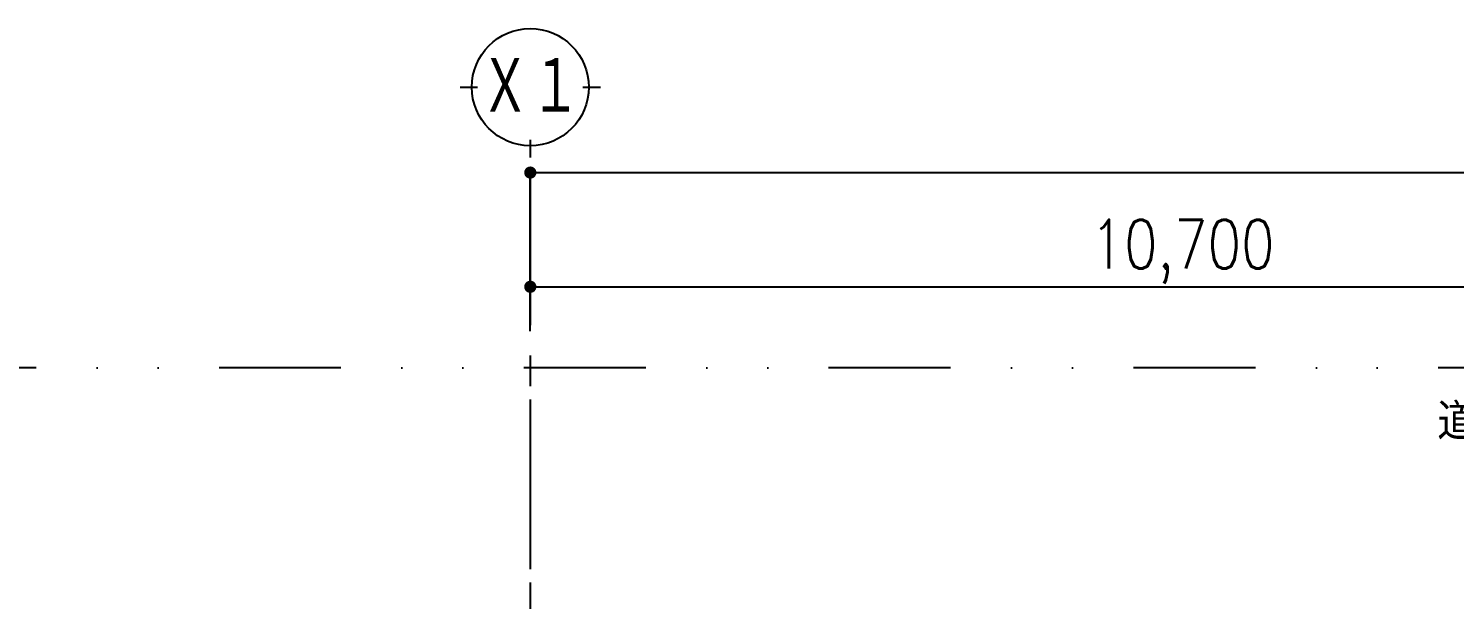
# Model space of a CAD drawing. Header units: millimetres. Extents: x 15495 to 166182, y -39946 to 18307.
# Drawn here: x 25925 to 37622, y -19578 to -14899 of the extents above; entities that cross this region are included whole.
import ezdxf
from ezdxf.enums import TextEntityAlignment as Align

# ---------------------------------------------------------------- set-up
doc = ezdxf.new("R2010")
doc.units = ezdxf.units.MM
doc.header["$LTSCALE"] = 1000
doc.linetypes.add('CENTER', pattern=[2, 1.25, -0.25, 0.25, -0.25])
doc.linetypes.add('DIVIDEX2', pattern=[2.5, 1, -0.5, 0, -0.5, 0, -0.5])
doc.layers.get('0').update_dxf_attribs({"linetype": 'CONTINUOUS'})
for name, color, linetype in [('1F-A_SITE-100', 1, 'DIVIDEX2'), ('1F-E_DIM-100', 3, 'CONTINUOUS'), ('1F-E_GRID-100', 1, 'CENTER'), ('1F-E_GRID-50', 1, 'CENTER'), ('1F-E_TEXT-100', 3, 'CONTINUOUS')]:
    doc.layers.add(name, color=color, linetype=linetype)
doc.styles.add('DIM', font='romans.shx', dxfattribs={"width": 0.8, "bigfont": 'bigfont.shx'})
doc.styles.get("Standard").update_dxf_attribs({"font": 'txt.shx', "bigfont": 'bigfont.shx'})
doc.dimstyles.new('DIM100_4_3', dxfattribs={"dimscale": 100, "dimtxt": 4, "dimasz": 1, "dimexe": 0, "dimexo": 1, "dimgap": 0.5, "dimtad": 1, "dimdec": 1, "dimdsep": 46, "dimlunit": 6, "dimtxsty": 'DIM', "dimblk1": 'DOT', "dimblk2": 'DOT', "dimsah": 1, "dimcen": 1, "dimclrd": 256, "dimclre": 256, "dimclrt": 256, "dimadec": 0, "dimazin": 0, "dimtfac": 1, "dimtdec": 1, "dimtix": 1, "dimtmove": 2, "dimatfit": 3, "dimldrblk": 'DOT', "dimfxl": 1, "dimtvp": 0.833333, "dimtolj": 1, "dimarcsym": 0})
doc.dimstyles.new('DIM100_5_3', dxfattribs={"dimscale": 100, "dimtxt": 5, "dimasz": 1, "dimexe": 0, "dimexo": 1, "dimgap": 0.5, "dimtad": 1, "dimdec": 1, "dimdsep": 46, "dimlunit": 6, "dimtxsty": 'DIM', "dimblk1": 'DOT', "dimblk2": 'DOT', "dimsah": 1, "dimcen": 1, "dimclrd": 256, "dimclre": 256, "dimclrt": 256, "dimadec": 0, "dimazin": 0, "dimtfac": 1, "dimtdec": 1, "dimtix": 1, "dimtmove": 2, "dimatfit": 3, "dimldrblk": 'DOT', "dimfxl": 1, "dimtvp": 0.833333, "dimtolj": 1, "dimarcsym": 0})

# ---------------------------------------------------------------- blocks, each defined once
blk = doc.blocks.new('DOT')
at = {"color": 0, "linetype": 'ByBlock'}
blk.add_line((-0.5, 0), (-1, 0), dxfattribs=at)
at = {"color": 0, "linetype": 'ByBlock', "const_width": 0.5}
blk.add_lwpolyline([(-0.25, 0, 1), (0.25, 0, 1)], format="xyb", close=True, dxfattribs=at)
blk = doc.blocks.new('*D922')
at = {"layer": '1F-E_DIM-100', "lineweight": -2}
for p, q in [((30041, -17379), (30041, -16079)), ((30141, -16079), (56341, -16079)), ((56441, -17379), (56441, -16079))]:
    blk.add_line(p, q, dxfattribs=at)
at = {"layer": '1F-E_DIM-100', "lineweight": -2, "xscale": 100, "yscale": 100, "zscale": 100, "rotation": 180}
blk.add_blockref('DOT', (30041, -16079), dxfattribs=at)
at = {"layer": '1F-E_DIM-100', "lineweight": -2, "xscale": 100, "yscale": 100, "zscale": 100}
blk.add_blockref('DOT', (56441, -16079), dxfattribs=at)
at = {"layer": '1F-E_DIM-100', "insert": (43241, -15731), "char_height": 500, "attachment_point": 5, "style": 'DIM'}
blk.add_mtext('\\A1;26,400', dxfattribs=at)
blk = doc.blocks.new('_DOT')
at = {"color": 0, "linetype": 'ByBlock'}
blk.add_line((-0.5, 0), (-1, 0), dxfattribs=at)
at = {"color": 0, "linetype": 'ByBlock', "const_width": 0.5}
blk.add_lwpolyline([(-0.25, 0, 1), (0.25, 0, 1)], format="xyb", close=True, dxfattribs=at)
blk = doc.blocks.new('*D927')
at = {"layer": '1F-E_DIM-100', "lineweight": -2}
for p, q in [((30041, -17379), (30041, -17015)), ((30141, -17015), (40641, -17015)), ((40741, -17379), (40741, -17015))]:
    blk.add_line(p, q, dxfattribs=at)
at = {"layer": '1F-E_DIM-100', "lineweight": -2, "xscale": 100, "yscale": 100, "zscale": 100, "rotation": 180}
blk.add_blockref('DOT', (30041, -17015), dxfattribs=at)
at = {"layer": '1F-E_DIM-100', "lineweight": -2, "xscale": 100, "yscale": 100, "zscale": 100}
blk.add_blockref('DOT', (40741, -17015), dxfattribs=at)
at = {"layer": '1F-E_DIM-100', "insert": (35391, -16727), "char_height": 400, "attachment_point": 5, "style": 'DIM'}
blk.add_mtext('\\A1;10,700', dxfattribs=at)
blk = doc.blocks.new('1F-BLOCK_50')
at = {"layer": '1F-E_GRID-50'}
blk.add_line((0, 16639.66), (0, -3400), dxfattribs=at)
blk = doc.blocks.new('1F-BLOCK_100')
at = {"layer": '1F-A_SITE-100'}
blk.add_line((33450, 16900), (-5547.85, 16900), dxfattribs=at)
at = {"layer": '1F-E_GRID-100', "color": 3, "linetype": 'Continuous'}
for p, q in [((-576, 19200), (-432, 19200)), ((432, 19200), (576, 19200)), ((0, 18768), (0, 18624))]:
    blk.add_line(p, q, dxfattribs=at)
at = {"layer": '1F-E_GRID-100'}
blk.add_line((0, 18500), (0, -3400), dxfattribs=at)
at = {"layer": '1F-E_GRID-100', "color": 3, "linetype": 'Continuous'}
blk.add_circle((0, 19200), 480, dxfattribs=at)
at = {"layer": '1F-E_GRID-100', "color": 3, "linetype": 'Continuous', "width": 0.75}
blk.add_text('Ｘ１', height=500, dxfattribs=at).set_placement((0, 19200), align=Align.MIDDLE)
at = {"layer": '1F-E_TEXT-100'}
blk.add_text('道路', height=300, dxfattribs=at).set_placement((7439.27, 16310))
at = {"layer": '1F-E_DIM-100'}
for base, p2, dimstyle, picture, middle in [((26400, 18500), (26400, 17100), 'DIM100_5_3', '*D922', (13200, 18847.62)), ((10700, 17563.95), (10700, 17100), 'DIM100_4_3', '*D927', (5350, 17852.05))]:
    dim = blk.add_linear_dim(base=base, p1=(0, 17100), p2=p2, dimstyle=dimstyle, dxfattribs=at)
    dim.commit()
    dim.dimension.update_dxf_attribs({"geometry": picture, "text_midpoint": middle, "insert": (-30040.71, 34578.74)})

msp = doc.modelspace()

# ---------------------------------------------------------------- block references
for name in ['1F-BLOCK_100', '1F-BLOCK_50']:
    msp.add_blockref(name, (30041, -34579))

doc.saveas('drawing.dxf')
